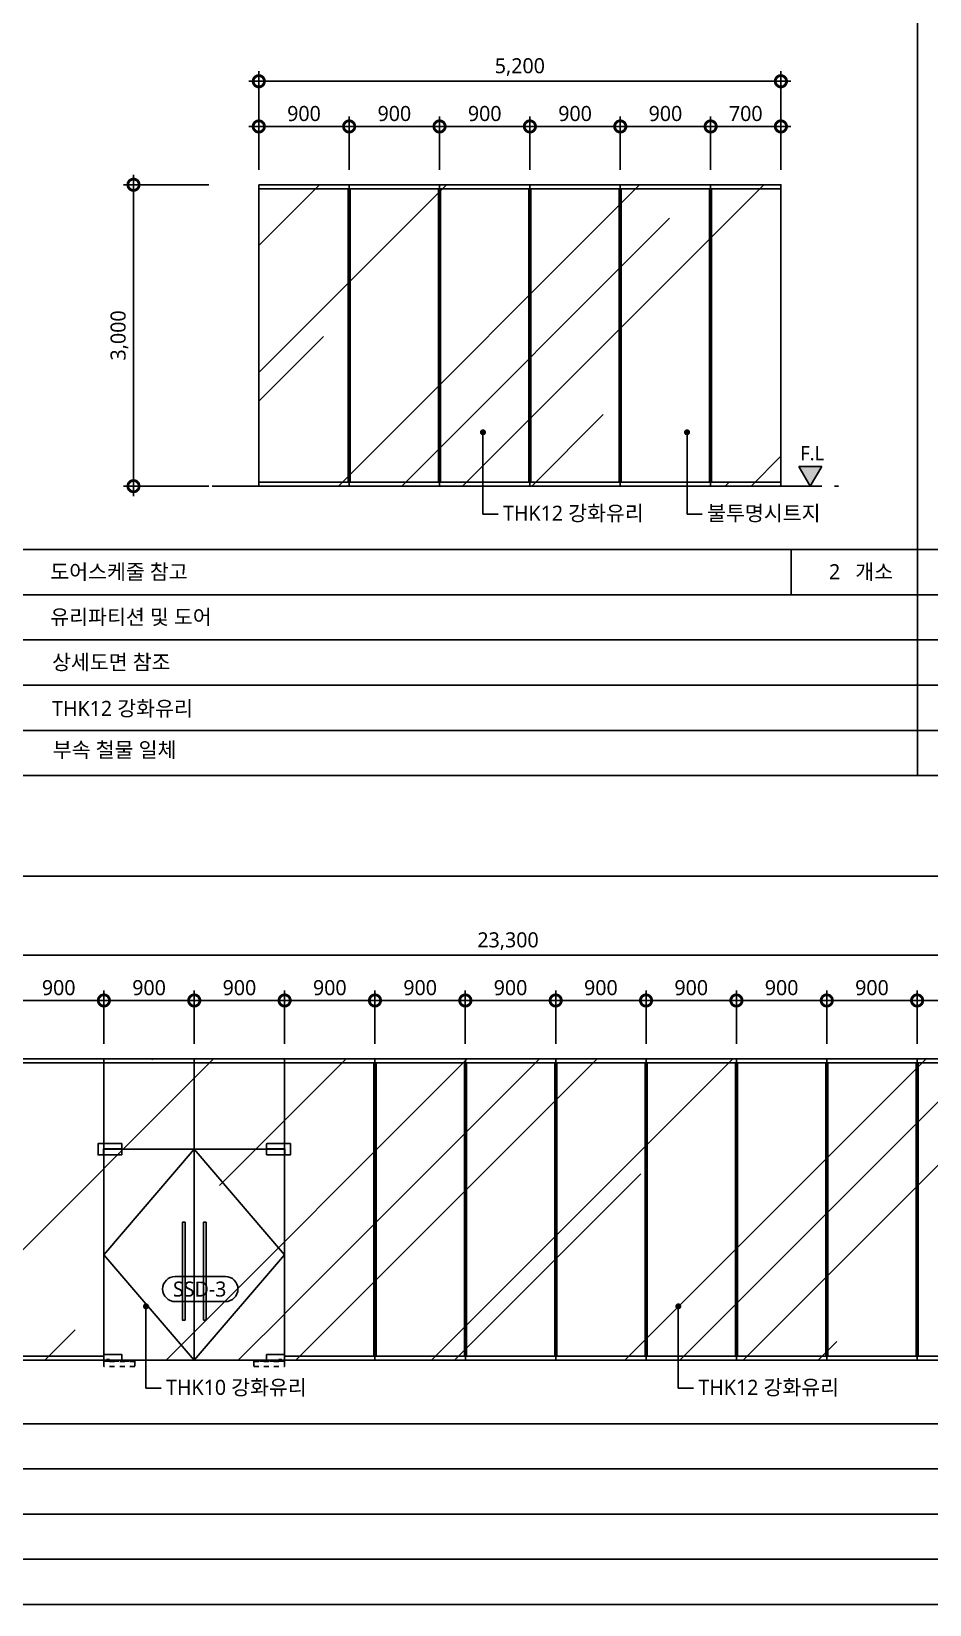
# Model space of a CAD drawing. Header units: millimetres. Extents: x -3 to 459584, y -660938 to -11738.
# Drawn here: x 54831 to 63777, y -145984 to -130327 of the extents above; entities that cross this region are included whole.
import ezdxf
from ezdxf import colors
from ezdxf.entities.mleader import LeaderData, LeaderLine
from ezdxf.enums import TextEntityAlignment as Align
from ezdxf.math import Vec2, Vec3

# ---------------------------------------------------------------- set-up
doc = ezdxf.new("R2010")
doc.units = ezdxf.units.MM
doc.header["$LTSCALE"] = 200
for name, pattern in [('CEN-GAUN', [32.2, 30, -1, 0.2, -1]), ('CENTERX2', [4, 2.5, -0.5, 0.5, -0.5]), ('H1', [1, 0.5, -0.5])]:
    doc.linetypes.add(name, pattern=pattern)
doc.layers.get('DEFPOINTS').update_dxf_attribs({"color": 137})
for name, color, linetype in [('0.KSC-DIM', 5, 'Continuous'), ('0.KSC-DOOR', 4, 'Continuous'), ('4ELE', 4, 'Continuous'), ('7ELE', 7, 'Continuous'), ('A-ELEV-PCN5', 5, 'Continuous'), ('A-ELEV-PCN9', 9, 'Continuous'), ('A-PATT', 252, 'Continuous'), ('A-TAG-2', 4, 'Continuous'), ('A-wall-유리파티션', 5, 'Continuous'), ('CEN', 1, 'CEN-GAUN'), ('DIM', 7, 'Continuous'), ('ELE3', 3, 'Continuous'), ('ELE6', 6, 'Continuous'), ('SYM', 6, 'Continuous'), ('TAG', 6, 'Continuous'), ('TAR-LEVEL', 6, 'Continuous'), ('TEX', 3, 'Continuous')]:
    doc.layers.add(name, color=color, linetype=linetype)
doc.styles.add('ARIAL', font='malgun.ttf')
doc.styles.add('S1', font='malgun.ttf')
doc.styles.add('돋움', font='malgun.ttf')
doc.styles.add('스타일1', font='malgun.ttf')
doc.dimstyles.new('CJA-50', dxfattribs={"dimscale": 50, "dimtxt": 3, "dimasz": 1, "dimexe": 2, "dimexo": 3, "dimgap": 1, "dimtad": 1, "dimdec": 0, "dimzin": 1, "dimdsep": 46, "dimlunit": 6, "dimtxsty": 'S1', "dimblk": 'GAUN-DOT', "dimcen": -2, "dimdle": 2, "dimclrd": 256, "dimclre": 256, "dimclrt": 3, "dimadec": 0, "dimazin": 0, "dimtfac": 1, "dimtdec": 0, "dimtix": 1, "dimtmove": 2, "dimatfit": 3, "dimldrblk": 'DOTSMALL', "dimfxl": 1, "dimtolj": 1, "dimtzin": 1, "dimarcsym": 0})
pattern_1 = [(45, (-2325, -147450), (1724.21, 4597.89), [30480, -4064, 10160, -2032]), (45, (-1132.4, -144820.6), (-3347.84, 474.16), [6096, -670.56, 12192, -1524]), (45, (-2827.9, -145510.3), (6508.89, 8434.257), [16256, -2844.8, 8128, -2032])]

# ---------------------------------------------------------------- blocks, each defined once
blk = doc.blocks.new('단면레벨-1')
at = {"layer": 'TAG'}
blk.add_hatch(color=256, dxfattribs=at).paths.add_polyline_path([(0, 0), (2.27, 3.93), (-2.27, 3.93)])
for p, q in [((-2.27, 3.93), (0, 0)), ((2.27, 3.93), (-2.27, 3.93)), ((0, 0), (2.27, 3.93)), ((2.27, 0), (-2.27, 0))]:
    blk.add_line(p, q, dxfattribs=at)
at = {"layer": 'TAG', "color": 3, "style": '돋움'}
blk.add_attdef('GL.+1500', text='', height=2.81, dxfattribs=at).set_placement((0.37, 6.53), align=Align.MIDDLE)
blk = doc.blocks.new('GAUN-DOT')
at = {"linetype": 'ByBlock'}
for p, q in [((2, 0), (-2, 0)), ((0, -2), (0, 2))]:
    blk.add_line(p, q, dxfattribs=at)
at = {"const_width": 2.25}
blk.add_lwpolyline([(0, 0.28125, 1), (0, -0.28125, 1)], format="xyb", close=True, dxfattribs=at)
blk = doc.blocks.new('*D267')
at = {"layer": 'DEFPOINTS', "color": 0, "transparency": 16777216}
for p in [(56748, -131853), (55848, -134853), (56748, -134853)]:
    blk.add_point(p, dxfattribs=at)
at = {"layer": 'DIM', "lineweight": -2, "transparency": 16777216}
for p, q in [((56598, -131853), (55748, -131853)), ((55848, -131903), (55848, -134803)), ((56598, -134853), (55748, -134853))]:
    blk.add_line(p, q, dxfattribs=at)
at = {"layer": 'DIM', "lineweight": -2, "transparency": 16777216, "xscale": 50, "yscale": 50, "zscale": 50}
for p, rotation in [((55848, -131853), 90), ((55848, -134853), 270)]:
    blk.add_blockref('GAUN-DOT', p, dxfattribs=dict(at, rotation=rotation))
at = {"layer": 'DIM', "color": 3, "transparency": 16777216, "insert": (55708, -133353), "char_height": 150, "attachment_point": 5, "rotation": 90, "style": 'S1'}
blk.add_mtext('\\A1;3,000', dxfattribs=at)
blk = doc.blocks.new('_DotSmall')
at = {"color": 0, "linetype": 'ByBlock', "const_width": 0.5}
blk.add_lwpolyline([(-0.0625, 0, 1), (0.0625, 0, 1)], format="xyb", close=True, dxfattribs=at)
blk = doc.blocks.new('*D268')
at = {"layer": 'DEFPOINTS', "color": 0, "transparency": 16777216}
for p in [(62296, -130823), (57096, -131853), (62296, -131853)]:
    blk.add_point(p, dxfattribs=at)
at = {"layer": 'DIM', "lineweight": -2, "transparency": 16777216}
for p, q in [((57096, -131703), (57096, -130723)), ((62296, -131703), (62296, -130723)), ((57146, -130823), (62246, -130823))]:
    blk.add_line(p, q, dxfattribs=at)
at = {"layer": 'DIM', "lineweight": -2, "transparency": 16777216, "xscale": 50, "yscale": 50, "zscale": 50, "rotation": 180}
blk.add_blockref('GAUN-DOT', (57096, -130823), dxfattribs=at)
at = {"layer": 'DIM', "lineweight": -2, "transparency": 16777216, "xscale": 50, "yscale": 50, "zscale": 50}
blk.add_blockref('GAUN-DOT', (62296, -130823), dxfattribs=at)
at = {"layer": 'DIM', "color": 3, "transparency": 16777216, "insert": (59696, -130682), "char_height": 150, "attachment_point": 5, "style": 'S1'}
blk.add_mtext('\\A1;5,200', dxfattribs=at)
blk = doc.blocks.new('*D269')
at = {"layer": 'DEFPOINTS', "color": 0, "transparency": 16777216}
for p in [(61596, -131273), (60696, -131853), (61596, -131853)]:
    blk.add_point(p, dxfattribs=at)
at = {"layer": 'DIM', "lineweight": -2, "transparency": 16777216}
for p, q in [((60696, -131703), (60696, -131173)), ((61596, -131703), (61596, -131173)), ((60746, -131273), (61546, -131273))]:
    blk.add_line(p, q, dxfattribs=at)
at = {"layer": 'DIM', "lineweight": -2, "transparency": 16777216, "xscale": 50, "yscale": 50, "zscale": 50, "rotation": 180}
blk.add_blockref('GAUN-DOT', (60696, -131273), dxfattribs=at)
at = {"layer": 'DIM', "lineweight": -2, "transparency": 16777216, "xscale": 50, "yscale": 50, "zscale": 50}
blk.add_blockref('GAUN-DOT', (61596, -131273), dxfattribs=at)
at = {"layer": 'DIM', "color": 3, "transparency": 16777216, "insert": (61146, -131145), "char_height": 150, "attachment_point": 5, "style": 'S1'}
blk.add_mtext('\\A1;900', dxfattribs=at)
blk = doc.blocks.new('*D270')
at = {"layer": 'DEFPOINTS', "color": 0, "transparency": 16777216}
for p in [(61596, -131273), (61596, -131853), (62296, -131853)]:
    blk.add_point(p, dxfattribs=at)
at = {"layer": 'DIM', "lineweight": -2, "transparency": 16777216}
for p, q in [((61596, -131703), (61596, -131173)), ((62296, -131703), (62296, -131173)), ((62246, -131273), (61646, -131273))]:
    blk.add_line(p, q, dxfattribs=at)
at = {"layer": 'DIM', "lineweight": -2, "transparency": 16777216, "xscale": 50, "yscale": 50, "zscale": 50, "rotation": 180}
blk.add_blockref('GAUN-DOT', (61596, -131273), dxfattribs=at)
at = {"layer": 'DIM', "lineweight": -2, "transparency": 16777216, "xscale": 50, "yscale": 50, "zscale": 50}
blk.add_blockref('GAUN-DOT', (62296, -131273), dxfattribs=at)
at = {"layer": 'DIM', "color": 3, "transparency": 16777216, "insert": (61946, -131145), "char_height": 150, "attachment_point": 5, "style": 'S1'}
blk.add_mtext('\\A1;700', dxfattribs=at)
blk = doc.blocks.new('*D274')
at = {"layer": 'DEFPOINTS', "color": 0, "transparency": 16777216}
for p in [(71053, -139522), (47753, -140552), (71053, -140552)]:
    blk.add_point(p, dxfattribs=at)
at = {"layer": 'DIM', "lineweight": -2, "transparency": 16777216}
for p, q in [((47753, -140402), (47753, -139422)), ((71053, -140402), (71053, -139422)), ((47803, -139522), (71003, -139522))]:
    blk.add_line(p, q, dxfattribs=at)
at = {"layer": 'DIM', "lineweight": -2, "transparency": 16777216, "xscale": 50, "yscale": 50, "zscale": 50, "rotation": 180}
blk.add_blockref('GAUN-DOT', (47753, -139522), dxfattribs=at)
at = {"layer": 'DIM', "lineweight": -2, "transparency": 16777216, "xscale": 50, "yscale": 50, "zscale": 50}
blk.add_blockref('GAUN-DOT', (71053, -139522), dxfattribs=at)
at = {"layer": 'DIM', "color": 3, "transparency": 16777216, "insert": (59578, -139382), "char_height": 150, "attachment_point": 5, "style": 'S1'}
blk.add_mtext('\\A1;23,300', dxfattribs=at)
blk = doc.blocks.new('DN')
at = {"layer": 'SYM', "color": 6}
blk.add_lwpolyline([(12.5, 0.17, 1), (12.5, 5.17), (2.5, 5.17, 1), (2.5, 0.17)], format="xyb", close=True, dxfattribs=at)
at = {"layer": 'SYM', "color": 3, "style": '스타일1'}
blk.add_attdef('FSD-1', text='', height=3, dxfattribs=at).set_placement((7.37, 2.67), align=Align.MIDDLE_CENTER)
blk = doc.blocks.new('*D103')
at = {"layer": 'DEFPOINTS', "color": 0, "transparency": 16777216}
for p in [(59796, -131273), (59796, -131853), (60696, -131853)]:
    blk.add_point(p, dxfattribs=at)
at = {"layer": 'DIM', "lineweight": -2, "transparency": 16777216}
for p, q in [((59796, -131703), (59796, -131173)), ((60696, -131703), (60696, -131173)), ((60646, -131273), (59846, -131273))]:
    blk.add_line(p, q, dxfattribs=at)
at = {"layer": 'DIM', "lineweight": -2, "transparency": 16777216, "xscale": 50, "yscale": 50, "zscale": 50, "rotation": 180}
blk.add_blockref('GAUN-DOT', (59796, -131273), dxfattribs=at)
at = {"layer": 'DIM', "lineweight": -2, "transparency": 16777216, "xscale": 50, "yscale": 50, "zscale": 50}
blk.add_blockref('GAUN-DOT', (60696, -131273), dxfattribs=at)
at = {"layer": 'DIM', "color": 3, "transparency": 16777216, "insert": (60246, -131145), "char_height": 150, "attachment_point": 5, "style": 'S1'}
blk.add_mtext('\\A1;900', dxfattribs=at)
blk = doc.blocks.new('*D104')
at = {"layer": 'DEFPOINTS', "color": 0, "transparency": 16777216}
for p in [(57996, -131273), (57996, -131853), (58896, -131853)]:
    blk.add_point(p, dxfattribs=at)
at = {"layer": 'DIM', "lineweight": -2, "transparency": 16777216}
for p, q in [((57996, -131703), (57996, -131173)), ((58896, -131703), (58896, -131173)), ((58846, -131273), (58046, -131273))]:
    blk.add_line(p, q, dxfattribs=at)
at = {"layer": 'DIM', "lineweight": -2, "transparency": 16777216, "xscale": 50, "yscale": 50, "zscale": 50, "rotation": 180}
blk.add_blockref('GAUN-DOT', (57996, -131273), dxfattribs=at)
at = {"layer": 'DIM', "lineweight": -2, "transparency": 16777216, "xscale": 50, "yscale": 50, "zscale": 50}
blk.add_blockref('GAUN-DOT', (58896, -131273), dxfattribs=at)
at = {"layer": 'DIM', "color": 3, "transparency": 16777216, "insert": (58446, -131145), "char_height": 150, "attachment_point": 5, "style": 'S1'}
blk.add_mtext('\\A1;900', dxfattribs=at)
blk = doc.blocks.new('*D105')
at = {"layer": 'DEFPOINTS', "color": 0, "transparency": 16777216}
for p in [(59796, -131273), (58896, -131853), (59796, -131853)]:
    blk.add_point(p, dxfattribs=at)
at = {"layer": 'DIM', "lineweight": -2, "transparency": 16777216}
for p, q in [((58896, -131703), (58896, -131173)), ((59796, -131703), (59796, -131173)), ((58946, -131273), (59746, -131273))]:
    blk.add_line(p, q, dxfattribs=at)
at = {"layer": 'DIM', "lineweight": -2, "transparency": 16777216, "xscale": 50, "yscale": 50, "zscale": 50, "rotation": 180}
blk.add_blockref('GAUN-DOT', (58896, -131273), dxfattribs=at)
at = {"layer": 'DIM', "lineweight": -2, "transparency": 16777216, "xscale": 50, "yscale": 50, "zscale": 50}
blk.add_blockref('GAUN-DOT', (59796, -131273), dxfattribs=at)
at = {"layer": 'DIM', "color": 3, "transparency": 16777216, "insert": (59346, -131145), "char_height": 150, "attachment_point": 5, "style": 'S1'}
blk.add_mtext('\\A1;900', dxfattribs=at)
blk = doc.blocks.new('*D106')
at = {"layer": 'DEFPOINTS', "color": 0, "transparency": 16777216}
for p in [(57996, -131273), (57096, -131853), (57996, -131853)]:
    blk.add_point(p, dxfattribs=at)
at = {"layer": 'DIM', "lineweight": -2, "transparency": 16777216}
for p, q in [((57096, -131703), (57096, -131173)), ((57996, -131703), (57996, -131173)), ((57146, -131273), (57946, -131273))]:
    blk.add_line(p, q, dxfattribs=at)
at = {"layer": 'DIM', "lineweight": -2, "transparency": 16777216, "xscale": 50, "yscale": 50, "zscale": 50, "rotation": 180}
blk.add_blockref('GAUN-DOT', (57096, -131273), dxfattribs=at)
at = {"layer": 'DIM', "lineweight": -2, "transparency": 16777216, "xscale": 50, "yscale": 50, "zscale": 50}
blk.add_blockref('GAUN-DOT', (57996, -131273), dxfattribs=at)
at = {"layer": 'DIM', "color": 3, "transparency": 16777216, "insert": (57546, -131145), "char_height": 150, "attachment_point": 5, "style": 'S1'}
blk.add_mtext('\\A1;900', dxfattribs=at)
blk = doc.blocks.new('_Dot')
at = {"color": 0, "linetype": 'ByBlock', "lineweight": -2}
blk.add_line((-0.5, 0), (-1, 0), dxfattribs=at)
at = {"color": 0, "linetype": 'ByBlock', "const_width": 0.5}
blk.add_lwpolyline([(-0.25, 0, 1), (0.25, 0, 1)], format="xyb", close=True, dxfattribs=at)
blk = doc.blocks.new('SST-1800')
at = {"color": 8, "linetype": 'H1', "ltscale": 50}
blk.add_wipeout([(900, -10), (1800, -10), (1800, 2100), (900, 2100)], dxfattribs=at).dxf.layer = '0.KSC-DOOR'
at = {"layer": '0.KSC-DIM', "color": 1, "linetype": 'CENTERX2', "ltscale": 200}
blk.add_lwpolyline([(900, 2100), (1800, 1050), (900, 0)], dxfattribs=at)
at = {"layer": '0.KSC-DOOR'}
blk.add_lwpolyline([(900, 0), (1800, 0), (1800, 2100), (900, 2100)], close=True, dxfattribs=at)
at = {"layer": '0.KSC-DOOR', "color": 5}
blk.add_lwpolyline([(1803, 2044), (1858, 2044), (1858, 2156), (1624, 2156, 0.440022), (1621, 2153), (1621, 2103), (1803, 2103), (1803, 2044)], format="xyb", dxfattribs=at)
for points in [[(1621, 2044), (1800, 2044), (1800, 2100), (1621, 2100)], [(1621, 0), (1800, 0), (1800, 56), (1621, 56)]]:
    blk.add_lwpolyline(points, close=True, dxfattribs=at)
at = {"layer": '0.KSC-DOOR', "color": 6}
blk.add_lwpolyline([(992, 399), (1018, 399), (1018, 1374), (992, 1374)], close=True, dxfattribs=at)
at = {"layer": '0.KSC-DOOR', "color": 8, "linetype": 'H1', "ltscale": 0.5}
for points in [[(1773, 8), (1743, 8), (1743, -10), (1773, -10)], [(1493, -61), (1800, -61), (1800, -10), (1493, -10)], [(1493, -12), (1800, -12), (1800, -10), (1493, -10)]]:
    blk.add_lwpolyline(points, close=True, dxfattribs=at)
at = {"color": 8, "linetype": 'H1', "ltscale": 50}
blk.add_wipeout([(900, -10), (0, -10), (0, 2100), (900, 2100)], dxfattribs=at).dxf.layer = '0.KSC-DOOR'
at = {"layer": '0.KSC-DIM', "color": 1, "linetype": 'CENTERX2', "ltscale": 200}
blk.add_lwpolyline([(900, 2100), (0, 1050), (900, 0)], dxfattribs=at)
at = {"layer": '0.KSC-DOOR', "color": 5}
blk.add_lwpolyline([(-3, 2044), (-58, 2044), (-58, 2156), (176, 2156, -0.440022), (179, 2153), (179, 2103), (-3, 2103), (-3, 2044)], format="xyb", dxfattribs=at)
at = {"layer": '0.KSC-DOOR'}
blk.add_lwpolyline([(900, 0), (0, 0), (0, 2100), (900, 2100)], close=True, dxfattribs=at)
at = {"layer": '0.KSC-DOOR', "color": 5}
for points in [[(179, 2044), (0, 2044), (0, 2100), (179, 2100)], [(179, 0), (0, 0), (0, 56), (179, 56)]]:
    blk.add_lwpolyline(points, close=True, dxfattribs=at)
at = {"layer": '0.KSC-DOOR', "color": 6}
blk.add_lwpolyline([(808, 399), (782, 399), (782, 1374), (808, 1374)], close=True, dxfattribs=at)
at = {"layer": '0.KSC-DOOR', "color": 8, "linetype": 'H1', "ltscale": 0.5}
for points in [[(27, 8), (57, 8), (57, -10), (27, -10)], [(307, -61), (0, -61), (0, -10), (307, -10)], [(307, -12), (0, -12), (0, -10), (307, -10)]]:
    blk.add_lwpolyline(points, close=True, dxfattribs=at)
blk = doc.blocks.new('*D110')
at = {"layer": 'DEFPOINTS', "color": 0, "transparency": 16777216}
for p in [(64553, -139972), (63653, -140552), (64553, -140552)]:
    blk.add_point(p, dxfattribs=at)
at = {"layer": 'DIM', "lineweight": -2, "transparency": 16777216}
for p, q in [((63653, -140402), (63653, -139872)), ((64553, -140402), (64553, -139872)), ((63703, -139972), (64503, -139972))]:
    blk.add_line(p, q, dxfattribs=at)
at = {"layer": 'DIM', "lineweight": -2, "transparency": 16777216, "xscale": 50, "yscale": 50, "zscale": 50, "rotation": 180}
blk.add_blockref('GAUN-DOT', (63653, -139972), dxfattribs=at)
at = {"layer": 'DIM', "lineweight": -2, "transparency": 16777216, "xscale": 50, "yscale": 50, "zscale": 50}
blk.add_blockref('GAUN-DOT', (64553, -139972), dxfattribs=at)
at = {"layer": 'DIM', "color": 3, "transparency": 16777216, "insert": (64103, -139845), "char_height": 150, "attachment_point": 5, "style": 'S1'}
blk.add_mtext('\\A1;900', dxfattribs=at)
blk = doc.blocks.new('*D112')
at = {"layer": 'DEFPOINTS', "color": 0, "transparency": 16777216}
for p in [(60953, -139972), (60053, -140552), (60953, -140552)]:
    blk.add_point(p, dxfattribs=at)
at = {"layer": 'DIM', "lineweight": -2, "transparency": 16777216}
for p, q in [((60053, -140402), (60053, -139872)), ((60953, -140402), (60953, -139872)), ((60103, -139972), (60903, -139972))]:
    blk.add_line(p, q, dxfattribs=at)
at = {"layer": 'DIM', "lineweight": -2, "transparency": 16777216, "xscale": 50, "yscale": 50, "zscale": 50, "rotation": 180}
blk.add_blockref('GAUN-DOT', (60053, -139972), dxfattribs=at)
at = {"layer": 'DIM', "lineweight": -2, "transparency": 16777216, "xscale": 50, "yscale": 50, "zscale": 50}
blk.add_blockref('GAUN-DOT', (60953, -139972), dxfattribs=at)
at = {"layer": 'DIM', "color": 3, "transparency": 16777216, "insert": (60503, -139845), "char_height": 150, "attachment_point": 5, "style": 'S1'}
blk.add_mtext('\\A1;900', dxfattribs=at)
blk = doc.blocks.new('*D113')
at = {"layer": 'DEFPOINTS', "color": 0, "transparency": 16777216}
for p in [(61853, -139972), (60953, -140552), (61853, -140552)]:
    blk.add_point(p, dxfattribs=at)
at = {"layer": 'DIM', "lineweight": -2, "transparency": 16777216}
for p, q in [((60953, -140402), (60953, -139872)), ((61853, -140402), (61853, -139872)), ((61003, -139972), (61803, -139972))]:
    blk.add_line(p, q, dxfattribs=at)
at = {"layer": 'DIM', "lineweight": -2, "transparency": 16777216, "xscale": 50, "yscale": 50, "zscale": 50, "rotation": 180}
blk.add_blockref('GAUN-DOT', (60953, -139972), dxfattribs=at)
at = {"layer": 'DIM', "lineweight": -2, "transparency": 16777216, "xscale": 50, "yscale": 50, "zscale": 50}
blk.add_blockref('GAUN-DOT', (61853, -139972), dxfattribs=at)
at = {"layer": 'DIM', "color": 3, "transparency": 16777216, "insert": (61403, -139845), "char_height": 150, "attachment_point": 5, "style": 'S1'}
blk.add_mtext('\\A1;900', dxfattribs=at)
blk = doc.blocks.new('*D114')
at = {"layer": 'DEFPOINTS', "color": 0, "transparency": 16777216}
for p in [(62753, -139972), (62753, -140552), (63653, -140552)]:
    blk.add_point(p, dxfattribs=at)
at = {"layer": 'DIM', "lineweight": -2, "transparency": 16777216}
for p, q in [((62753, -140402), (62753, -139872)), ((63653, -140402), (63653, -139872)), ((63603, -139972), (62803, -139972))]:
    blk.add_line(p, q, dxfattribs=at)
at = {"layer": 'DIM', "lineweight": -2, "transparency": 16777216, "xscale": 50, "yscale": 50, "zscale": 50, "rotation": 180}
blk.add_blockref('GAUN-DOT', (62753, -139972), dxfattribs=at)
at = {"layer": 'DIM', "lineweight": -2, "transparency": 16777216, "xscale": 50, "yscale": 50, "zscale": 50}
blk.add_blockref('GAUN-DOT', (63653, -139972), dxfattribs=at)
at = {"layer": 'DIM', "color": 3, "transparency": 16777216, "insert": (63203, -139845), "char_height": 150, "attachment_point": 5, "style": 'S1'}
blk.add_mtext('\\A1;900', dxfattribs=at)
blk = doc.blocks.new('*D115')
at = {"layer": 'DEFPOINTS', "color": 0, "transparency": 16777216}
for p in [(61853, -139972), (61853, -140552), (62753, -140552)]:
    blk.add_point(p, dxfattribs=at)
at = {"layer": 'DIM', "lineweight": -2, "transparency": 16777216}
for p, q in [((61853, -140402), (61853, -139872)), ((62753, -140402), (62753, -139872)), ((62703, -139972), (61903, -139972))]:
    blk.add_line(p, q, dxfattribs=at)
at = {"layer": 'DIM', "lineweight": -2, "transparency": 16777216, "xscale": 50, "yscale": 50, "zscale": 50, "rotation": 180}
blk.add_blockref('GAUN-DOT', (61853, -139972), dxfattribs=at)
at = {"layer": 'DIM', "lineweight": -2, "transparency": 16777216, "xscale": 50, "yscale": 50, "zscale": 50}
blk.add_blockref('GAUN-DOT', (62753, -139972), dxfattribs=at)
at = {"layer": 'DIM', "color": 3, "transparency": 16777216, "insert": (62303, -139845), "char_height": 150, "attachment_point": 5, "style": 'S1'}
blk.add_mtext('\\A1;900', dxfattribs=at)
blk = doc.blocks.new('*D117')
at = {"layer": 'DEFPOINTS', "color": 0, "transparency": 16777216}
for p in [(55553, -139972), (55553, -140552), (56453, -140552)]:
    blk.add_point(p, dxfattribs=at)
at = {"layer": 'DIM', "lineweight": -2, "transparency": 16777216}
for p, q in [((55553, -140402), (55553, -139872)), ((56453, -140402), (56453, -139872)), ((56403, -139972), (55603, -139972))]:
    blk.add_line(p, q, dxfattribs=at)
at = {"layer": 'DIM', "lineweight": -2, "transparency": 16777216, "xscale": 50, "yscale": 50, "zscale": 50, "rotation": 180}
blk.add_blockref('GAUN-DOT', (55553, -139972), dxfattribs=at)
at = {"layer": 'DIM', "lineweight": -2, "transparency": 16777216, "xscale": 50, "yscale": 50, "zscale": 50}
blk.add_blockref('GAUN-DOT', (56453, -139972), dxfattribs=at)
at = {"layer": 'DIM', "color": 3, "transparency": 16777216, "insert": (56003, -139845), "char_height": 150, "attachment_point": 5, "style": 'S1'}
blk.add_mtext('\\A1;900', dxfattribs=at)
blk = doc.blocks.new('*D118')
at = {"layer": 'DEFPOINTS', "color": 0, "transparency": 16777216}
for p in [(54653, -139972), (54653, -140552), (55553, -140552)]:
    blk.add_point(p, dxfattribs=at)
at = {"layer": 'DIM', "lineweight": -2, "transparency": 16777216}
for p, q in [((54653, -140402), (54653, -139872)), ((55553, -140402), (55553, -139872)), ((55503, -139972), (54703, -139972))]:
    blk.add_line(p, q, dxfattribs=at)
at = {"layer": 'DIM', "lineweight": -2, "transparency": 16777216, "xscale": 50, "yscale": 50, "zscale": 50, "rotation": 180}
blk.add_blockref('GAUN-DOT', (54653, -139972), dxfattribs=at)
at = {"layer": 'DIM', "lineweight": -2, "transparency": 16777216, "xscale": 50, "yscale": 50, "zscale": 50}
blk.add_blockref('GAUN-DOT', (55553, -139972), dxfattribs=at)
at = {"layer": 'DIM', "color": 3, "transparency": 16777216, "insert": (55103, -139845), "char_height": 150, "attachment_point": 5, "style": 'S1'}
blk.add_mtext('\\A1;900', dxfattribs=at)
blk = doc.blocks.new('*D119')
at = {"layer": 'DEFPOINTS', "color": 0, "transparency": 16777216}
for p in [(59153, -139972), (59153, -140552), (60053, -140552)]:
    blk.add_point(p, dxfattribs=at)
at = {"layer": 'DIM', "lineweight": -2, "transparency": 16777216}
for p, q in [((59153, -140402), (59153, -139872)), ((60053, -140402), (60053, -139872)), ((60003, -139972), (59203, -139972))]:
    blk.add_line(p, q, dxfattribs=at)
at = {"layer": 'DIM', "lineweight": -2, "transparency": 16777216, "xscale": 50, "yscale": 50, "zscale": 50, "rotation": 180}
blk.add_blockref('GAUN-DOT', (59153, -139972), dxfattribs=at)
at = {"layer": 'DIM', "lineweight": -2, "transparency": 16777216, "xscale": 50, "yscale": 50, "zscale": 50}
blk.add_blockref('GAUN-DOT', (60053, -139972), dxfattribs=at)
at = {"layer": 'DIM', "color": 3, "transparency": 16777216, "insert": (59603, -139845), "char_height": 150, "attachment_point": 5, "style": 'S1'}
blk.add_mtext('\\A1;900', dxfattribs=at)
blk = doc.blocks.new('*D120')
at = {"layer": 'DEFPOINTS', "color": 0, "transparency": 16777216}
for p in [(58253, -139972), (58253, -140552), (59153, -140552)]:
    blk.add_point(p, dxfattribs=at)
at = {"layer": 'DIM', "lineweight": -2, "transparency": 16777216}
for p, q in [((58253, -140402), (58253, -139872)), ((59153, -140402), (59153, -139872)), ((59103, -139972), (58303, -139972))]:
    blk.add_line(p, q, dxfattribs=at)
at = {"layer": 'DIM', "lineweight": -2, "transparency": 16777216, "xscale": 50, "yscale": 50, "zscale": 50, "rotation": 180}
blk.add_blockref('GAUN-DOT', (58253, -139972), dxfattribs=at)
at = {"layer": 'DIM', "lineweight": -2, "transparency": 16777216, "xscale": 50, "yscale": 50, "zscale": 50}
blk.add_blockref('GAUN-DOT', (59153, -139972), dxfattribs=at)
at = {"layer": 'DIM', "color": 3, "transparency": 16777216, "insert": (58703, -139845), "char_height": 150, "attachment_point": 5, "style": 'S1'}
blk.add_mtext('\\A1;900', dxfattribs=at)
blk = doc.blocks.new('*D121')
at = {"layer": 'DEFPOINTS', "color": 0, "transparency": 16777216}
for p in [(57353, -139972), (56453, -140552), (57353, -140552)]:
    blk.add_point(p, dxfattribs=at)
at = {"layer": 'DIM', "lineweight": -2, "transparency": 16777216}
for p, q in [((56453, -140402), (56453, -139872)), ((57353, -140402), (57353, -139872)), ((56503, -139972), (57303, -139972))]:
    blk.add_line(p, q, dxfattribs=at)
at = {"layer": 'DIM', "lineweight": -2, "transparency": 16777216, "xscale": 50, "yscale": 50, "zscale": 50, "rotation": 180}
blk.add_blockref('GAUN-DOT', (56453, -139972), dxfattribs=at)
at = {"layer": 'DIM', "lineweight": -2, "transparency": 16777216, "xscale": 50, "yscale": 50, "zscale": 50}
blk.add_blockref('GAUN-DOT', (57353, -139972), dxfattribs=at)
at = {"layer": 'DIM', "color": 3, "transparency": 16777216, "insert": (56903, -139845), "char_height": 150, "attachment_point": 5, "style": 'S1'}
blk.add_mtext('\\A1;900', dxfattribs=at)
blk = doc.blocks.new('*D122')
at = {"layer": 'DEFPOINTS', "color": 0, "transparency": 16777216}
for p in [(58253, -139972), (57353, -140552), (58253, -140552)]:
    blk.add_point(p, dxfattribs=at)
at = {"layer": 'DIM', "lineweight": -2, "transparency": 16777216}
for p, q in [((57353, -140402), (57353, -139872)), ((58253, -140402), (58253, -139872)), ((57403, -139972), (58203, -139972))]:
    blk.add_line(p, q, dxfattribs=at)
at = {"layer": 'DIM', "lineweight": -2, "transparency": 16777216, "xscale": 50, "yscale": 50, "zscale": 50, "rotation": 180}
blk.add_blockref('GAUN-DOT', (57353, -139972), dxfattribs=at)
at = {"layer": 'DIM', "lineweight": -2, "transparency": 16777216, "xscale": 50, "yscale": 50, "zscale": 50}
blk.add_blockref('GAUN-DOT', (58253, -139972), dxfattribs=at)
at = {"layer": 'DIM', "color": 3, "transparency": 16777216, "insert": (57803, -139845), "char_height": 150, "attachment_point": 5, "style": 'S1'}
blk.add_mtext('\\A1;900', dxfattribs=at)

msp = doc.modelspace()

# ---------------------------------------------------------------- hatches: boundary and pattern name
at = {"layer": 'A-PATT'}
h = msp.add_hatch(dxfattribs=at)
h.set_pattern_fill('AR-RROOF', color=155, scale=80, angle=45)
h.set_pattern_definition(pattern_1)
h.paths.add_polyline_path([(57096.1, -131852.6), (62296.1, -131852.6), (62296.1, -134852.6), (57096.1, -134852.6)])

# ---------------------------------------------------------------- linework, layer by layer
msp.add_line((63656, -129034.1), (63656, -137734.1))
at = {"layer": '4ELE'}
msp.add_lwpolyline([(57096.1, -131852.6), (62296.1, -131852.6), (62296.1, -134852.6), (57096.1, -134852.6)], close=True, dxfattribs=at)
at = {"layer": '7ELE'}
msp.add_line((58536.1, -134852.6), (57321.1, -134852.6), dxfattribs=at)
at = {"layer": 'A-ELEV-PCN5'}
for p, q in [((57096.1, -131892.6), (62296.1, -131892.6)), ((57096.1, -134812.6), (62296.1, -134812.6)), ((47753.3, -140592.4), (71053.3, -140592.4))]:
    msp.add_line(p, q, dxfattribs=at)
at = {"layer": 'A-ELEV-PCN9'}
for p, q in [((57986.1, -131892.6), (57986.1, -134812.6)), ((57996.1, -131852.6), (57996.1, -134852.6)), ((58006.1, -131892.6), (58006.1, -134812.6)), ((58886.1, -131892.6), (58886.1, -134812.6)), ((58896.1, -131852.6), (58896.1, -134852.6)), ((58906.1, -131892.6), (58906.1, -134812.6)), ((59786.1, -131892.6), (59786.1, -134812.6)), ((59796.1, -131852.6), (59796.1, -134852.6)), ((59806.1, -131892.6), (59806.1, -134812.6)), ((60686.1, -131892.6), (60686.1, -134812.6)), ((60696.1, -131852.6), (60696.1, -134852.6)), ((60706.1, -131892.6), (60706.1, -134812.6)), ((61586.1, -131892.6), (61586.1, -134812.6)), ((61596.1, -131852.6), (61596.1, -134852.6)), ((61606.1, -131892.6), (61606.1, -134812.6)), ((58243.3, -140592.4), (58243.3, -143512.4)), ((58253.3, -140552.4), (58253.3, -143552.4)), ((58263.3, -140592.4), (58263.3, -143512.4)), ((59143.3, -140592.4), (59143.3, -143512.4)), ((59153.3, -140552.4), (59153.3, -143552.4)), ((59163.3, -140592.4), (59163.3, -143512.4)), ((60043.3, -140592.4), (60043.3, -143512.4)), ((60053.3, -140552.4), (60053.3, -143552.4)), ((60063.3, -140592.4), (60063.3, -143512.4)), ((60943.3, -140592.4), (60943.3, -143512.4)), ((60953.3, -140552.4), (60953.3, -143552.4)), ((60963.3, -140592.4), (60963.3, -143512.4)), ((61843.3, -140592.4), (61843.3, -143512.4)), ((61853.3, -140552.4), (61853.3, -143552.4)), ((61863.3, -140592.4), (61863.3, -143512.4)), ((62743.3, -140592.4), (62743.3, -143512.4)), ((62753.3, -140552.4), (62753.3, -143552.4)), ((62763.3, -140592.4), (62763.3, -143512.4)), ((63643.3, -140592.4), (63643.3, -143512.4)), ((63653.3, -140552.4), (63653.3, -143552.4)), ((63663.3, -140592.4), (63663.3, -143512.4))]:
    msp.add_line(p, q, dxfattribs=at)
at = {"layer": 'A-TAG-2', "color": 7}
msp.add_line((76397.2, -138734.1), (42047.2, -138734.1), dxfattribs=at)
at = {"layer": 'A-wall-유리파티션'}
for p, q in [((57096.1, -131852.6), (62246.1, -131852.6)), ((47753.3, -140552.4), (71003.3, -140552.4))]:
    msp.add_line(p, q, dxfattribs=at)
at = {"layer": 'CEN'}
msp.add_line((56631.1, -134852.6), (62987.8, -134852.6), dxfattribs=at)
at = {"layer": 'ELE3'}
msp.add_line((76400, -137734.1), (42047.2, -137734.1), dxfattribs=at)
at = {"layer": 'ELE6'}
for p, q in [((76400, -135484.1), (42047.2, -135484.1)), ((62399.3, -135484.1), (62399.3, -135934.1)), ((76400, -135934.1), (42047.2, -135934.1)), ((76400, -136384.1), (42047.2, -136384.1)), ((76400, -136834.1), (42047.2, -136834.1)), ((76400, -137284.1), (42047.2, -137284.1)), ((76397.2, -144184.1), (42047.2, -144184.1)), ((76397.2, -144634.1), (42047.2, -144634.1)), ((76397.2, -145084.1), (42047.2, -145084.1)), ((76397.2, -145534.1), (42047.2, -145534.1)), ((76397.2, -145984.1), (42047.2, -145984.1))]:
    msp.add_line(p, q, dxfattribs=at)

# ---------------------------------------------------------------- block references
msp.add_blockref('SST-1800', (55553.3, -143552.4))
at = {"layer": 'TAR-LEVEL'}
ref = msp.add_blockref('단면레벨-1', (62588.8, -134852.6), dxfattribs=dict(at, xscale=50, yscale=50, zscale=50))
ref.add_attrib('GL.+1500', 'F.L', dxfattribs={"color": 3, "height": 140.62, "style": 'ARIAL'}).set_placement((62607.2, -134526.3), align=Align.MIDDLE)

# ---------------------------------------------------------------- texts
at = {"layer": 'TEX', "style": 'S1'}
for s, p in [('도어스케줄 참고', (55019.3, -135780.1)), ('유리파티션 및 도어', (55019.3, -136230.1)), ('상세도면 참조', (55036.5, -136680.1)), ('THK12 강화유리', (55037.4, -137139.7)), ('부속 철물 일체', (55044.3, -137551.7))]:
    msp.add_text(s, height=150, dxfattribs=at).set_placement(p)
for s, p in [('2', (62886.8, -135780.1)), ('개소', (63413.9, -135780.1))]:
    msp.add_text(s, height=150, dxfattribs=at).set_placement(p, align=Align.RIGHT)

# ---------------------------------------------------------------- dimensions: what is measured, and where the dimension line sits
at = {"layer": 'DIM'}
for base, p1, p2, angle, picture, middle in [((62296.1, -130822.6), (57096.1, -131852.6), (62296.1, -131852.6), 180, '*D268', (59696.1, -130682.5)), ((57996.1, -131272.6), (57096.1, -131852.6), (57996.1, -131852.6), 180, '*D106', (57546.1, -131145.1)), ((59796.1, -131272.6), (58896.1, -131852.6), (59796.1, -131852.6), 180, '*D105', (59346.1, -131145.1)), ((61596.1, -131272.6), (60696.1, -131852.6), (61596.1, -131852.6), 180, '*D269', (61146.1, -131145.1)), ((55848.4, -134852.7), (56748.4, -131852.6), (56748.4, -134852.7), 90, '*D267', (55708.3, -133352.6)), ((57353.3, -139972.4), (56453.3, -140552.4), (57353.3, -140552.4), 180, '*D121', (56903.3, -139844.9)), ((58253.3, -139972.4), (57353.3, -140552.4), (58253.3, -140552.4), 180, '*D122', (57803.3, -139844.9)), ((60953.3, -139972.4), (60053.3, -140552.4), (60953.3, -140552.4), 180, '*D112', (60503.3, -139844.9)), ((61853.3, -139972.4), (60953.3, -140552.4), (61853.3, -140552.4), 180, '*D113', (61403.3, -139844.9)), ((64553.3, -139972.4), (63653.3, -140552.4), (64553.3, -140552.4), 180, '*D110', (64103.3, -139844.9))]:
    dim = msp.add_linear_dim(base=base, p1=p1, p2=p2, angle=angle, dimstyle='CJA-50', dxfattribs=at)
    dim.commit()
    dim.dimension.update_dxf_attribs({"geometry": picture, "text_midpoint": middle})
for base, p1, p2, picture, middle in [((57996.1, -131272.6), (58896.1, -131852.6), (57996.1, -131852.6), '*D104', (58446.1, -131145.1)), ((59796.1, -131272.6), (60696.1, -131852.6), (59796.1, -131852.6), '*D103', (60246.1, -131145.1)), ((61596.1, -131272.6), (62296.1, -131852.6), (61596.1, -131852.6), '*D270', (61946.1, -131145.1)), ((54653.3, -139972.4), (55553.3, -140552.4), (54653.3, -140552.4), '*D118', (55103.3, -139844.9)), ((55553.3, -139972.4), (56453.3, -140552.4), (55553.3, -140552.4), '*D117', (56003.3, -139844.9)), ((58253.3, -139972.4), (59153.3, -140552.4), (58253.3, -140552.4), '*D120', (58703.3, -139844.9)), ((59153.3, -139972.4), (60053.3, -140552.4), (59153.3, -140552.4), '*D119', (59603.3, -139844.9)), ((61853.3, -139972.4), (62753.3, -140552.4), (61853.3, -140552.4), '*D115', (62303.3, -139844.9)), ((62753.3, -139972.4), (63653.3, -140552.4), (62753.3, -140552.4), '*D114', (63203.3, -139844.9))]:
    dim = msp.add_linear_dim(base=base, p1=p1, p2=p2, dimstyle='CJA-50', dxfattribs=at)
    dim.commit()
    dim.dimension.update_dxf_attribs({"geometry": picture, "text_midpoint": middle})
dim = msp.add_linear_dim(base=(71053.3, -139522.4), p1=(47753.3, -140552.4), p2=(71053.3, -140552.4), angle=180, dimstyle='CJA-50', dxfattribs=at)
dim.commit()
dim.dimension.update_dxf_attribs({"geometry": '*D274', "text_midpoint": (59578.3, -139382.4), "dimtype": 160})

# ---------------------------------------------------------------- leaders
at = {"layer": 'TAG', "color": 3}
ml = msp.add_multileader_mtext('Standard', dxfattribs=at)
ml.set_content('THK12 강화유리', color=3, style='ARIAL')
ml.set_leader_properties(color=6)
ml.set_arrow_properties(name='DOT')
ml.build(insert=Vec2(0, 0))
ml.multileader.update_dxf_attribs({"dogleg_length": 3, "arrow_head_size": 60})
ctx = ml.context
ctx.base_point, ctx.char_height, ctx.arrow_head_size, ctx.landing_gap_size, ctx.plane_origin = Vec3(59478.6, -135131.6), 150, 60, 50, Vec3(58462.5, -137203.3)
notes = []
notes.append((ctx, [(0, (1, 1, 0), (59328.6, -135131.6), (1, 0), 150, [(0, [(59328.6, -134316.6)], 0, [])])]))
ctx.mtext.insert, ctx.mtext.flow_direction = Vec3(59528.6, -135047.4), 5
ml = msp.add_multileader_mtext('Standard', dxfattribs=at)
ml.set_content('불투명시트지', color=3, style='ARIAL')
ml.set_leader_properties(color=6)
ml.set_arrow_properties(name='DOT')
ml.build(insert=Vec2(0, 0))
ml.multileader.update_dxf_attribs({"dogleg_length": 3, "arrow_head_size": 60})
ctx = ml.context
ctx.base_point, ctx.char_height, ctx.arrow_head_size, ctx.landing_gap_size, ctx.plane_origin = Vec3(61511.2, -135131.6), 150, 60, 50, Vec3(60495.1, -137203.3)
notes.append((ctx, [(0, (1, 1, 0), (61361.2, -135131.6), (1, 0), 150, [(0, [(61361.2, -134316.6)], 0, [])])]))
ctx.mtext.insert, ctx.mtext.flow_direction = Vec3(61561.2, -135047.4), 5
ml = msp.add_multileader_mtext('Standard', dxfattribs=at)
ml.set_content('THK12 강화유리', color=3, style='ARIAL')
ml.set_leader_properties(color=6)
ml.set_arrow_properties(name='DOT')
ml.build(insert=Vec2(0, 0))
ml.multileader.update_dxf_attribs({"dogleg_length": 3, "arrow_head_size": 60})
ctx = ml.context
ctx.base_point, ctx.char_height, ctx.arrow_head_size, ctx.landing_gap_size, ctx.plane_origin = Vec3(61424.2, -143831.6), 150, 60, 50, Vec3(60408.2, -145903.3)
notes.append((ctx, [(0, (1, 1, 0), (61274.2, -143831.6), (1, 0), 150, [(0, [(61274.2, -143016.6)], 0, [])])]))
ctx.mtext.insert, ctx.mtext.flow_direction = Vec3(61474.2, -143747.4), 5
for ctx, leaders in notes:
    for number, flags, end, landing, length, lines in leaders:
        leader = LeaderData()
        leader.index, (leader.has_last_leader_line, leader.has_dogleg_vector, leader.attachment_direction) = number, flags
        leader.last_leader_point, leader.dogleg_vector, leader.dogleg_length = Vec3(end), Vec3(landing), length
        for number, points, colour, breaks in lines:
            line = LeaderLine()
            line.index, line.vertices, line.color, line.breaks = number, Vec3.list(points), colors.encode_raw_color(colour), breaks
            leader.lines.append(line)
        ctx.leaders.append(leader)

# ---------------------------------------------------------------- next in the draw order: hatches: boundary and pattern name
at = {"layer": 'A-PATT'}
h = msp.add_hatch(dxfattribs=at)
h.set_pattern_fill('AR-RROOF', color=155, scale=80, angle=45)
h.set_pattern_definition(pattern_1)
h.paths.add_polyline_path([(47753.3, -140552.4), (71053.3, -140552.4), (71053.3, -143552.4), (47753.3, -143552.4)])

# ---------------------------------------------------------------- next in the draw order: linework, layer by layer
at = {"layer": '4ELE'}
msp.add_lwpolyline([(47753.3, -140552.4), (71053.3, -140552.4), (71053.3, -143552.4), (47753.3, -143552.4)], close=True, dxfattribs=at)
at = {"layer": 'A-ELEV-PCN5'}
for p, q in [((47753.3, -143512.4), (55553.3, -143512.4)), ((57353.3, -143512.4), (66353.3, -143512.4))]:
    msp.add_line(p, q, dxfattribs=at)
at = {"layer": 'A-ELEV-PCN9'}
for p, q in [((55553.3, -140552.4), (55553.3, -143552.4)), ((56453.3, -140552.4), (56453.3, -141452.4)), ((57353.3, -140552.4), (57353.3, -143552.4))]:
    msp.add_line(p, q, dxfattribs=at)
at = {"layer": 'CEN'}
msp.add_line((47010.7, -143552.4), (71745, -143552.4), dxfattribs=at)

# ---------------------------------------------------------------- next in the draw order: block references
at = {"layer": 'SYM'}
ref = msp.add_blockref('DN', (56138.5, -142977.8), dxfattribs=dict(at, xscale=50.00000000000001, yscale=50.00000000000001, zscale=50.00000000000001))
ref.add_attrib('1-FSD', 'SSD-3', dxfattribs={"color": 3, "height": 150, "style": '스타일1'}).set_placement((56507, -142844.2), align=Align.MIDDLE_CENTER)

# ---------------------------------------------------------------- next in the draw order: leaders
at = {"layer": 'TAG', "color": 3}
ml = msp.add_multileader_mtext('Standard', dxfattribs=at)
ml.set_content('THK10 강화유리', color=3, style='ARIAL')
ml.set_leader_properties(color=6)
ml.set_arrow_properties(name='DOT')
ml.build(insert=Vec2(0, 0))
ml.multileader.update_dxf_attribs({"dogleg_length": 3, "arrow_head_size": 60})
ctx = ml.context
ctx.base_point, ctx.char_height, ctx.arrow_head_size, ctx.landing_gap_size, ctx.plane_origin = Vec3(56122.2, -143831.6), 150, 60, 50, Vec3(55106.1, -145903.3)
notes = []
notes.append((ctx, [(0, (1, 1, 0), (55972.2, -143831.6), (1, 0), 150, [(0, [(55972.2, -143016.6)], 0, [])])]))
ctx.mtext.insert, ctx.mtext.flow_direction = Vec3(56172.2, -143747.4), 5
for ctx, leaders in notes:
    for number, flags, end, landing, length, lines in leaders:
        leader = LeaderData()
        leader.index, (leader.has_last_leader_line, leader.has_dogleg_vector, leader.attachment_direction) = number, flags
        leader.last_leader_point, leader.dogleg_vector, leader.dogleg_length = Vec3(end), Vec3(landing), length
        for number, points, colour, breaks in lines:
            line = LeaderLine()
            line.index, line.vertices, line.color, line.breaks = number, Vec3.list(points), colors.encode_raw_color(colour), breaks
            leader.lines.append(line)
        ctx.leaders.append(leader)

doc.saveas('drawing.dxf')
